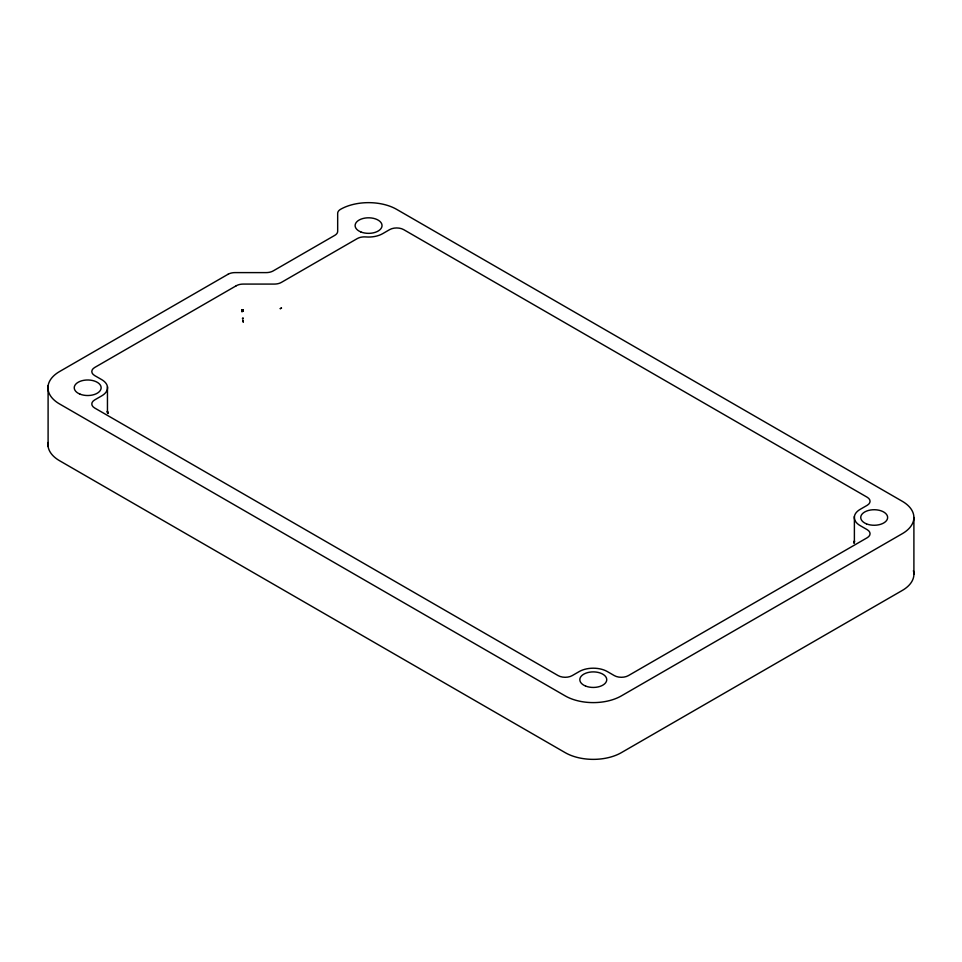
<?xml version="1.0" encoding="UTF-8"?>
<svg xmlns="http://www.w3.org/2000/svg" width="962" height="962" viewBox="0 0 962 962"><rect width="100%" height="100%" fill="white"/><g stroke="black" fill="none" stroke-linecap="round" stroke-linejoin="round"><path stroke-width="1.44" d="M243.266 321.128L242.737 319.817L243.266 322.246L243.266 321.236M854.268 542.075L854.388 540.812M853.907 543.302L854.521 541.281L853.943 542.364M107.9 412.626L107.323 411.544L107.948 413.564L107.455 411.075M913.9 517.496L913.9 574.254M854.388 516.486L854.388 542.821M107.455 386.748L107.455 413.083M48.1 385.75L48.1 446.512M913.407 570.67A39.719 22.932 0 0 1 902.26 590.464L621.368 752.645A39.719 22.932 0 0 1 565.187 752.645L59.584 460.726A39.719 22.932 0 0 1 48.1 442.52M243.266 318.29L242.496 318.326L243.266 318.29M243.266 311.195L241.811 311.592L243.266 311.195M228.018 274.29L59.584 371.536A39.719 22.932 0 0 0 59.584 403.968L565.187 695.887A39.719 22.932 0 0 0 621.368 695.887L902.26 533.706A39.719 22.932 0 0 0 902.26 501.274L396.657 209.367A39.731 22.932 0 0 0 340.608 209.283A9.933 5.736 0 0 0 337.674 213.36L337.674 231.313A9.933 5.736 0 0 1 334.764 235.365L273.16 270.935A9.933 5.736 0 0 1 266.137 272.607L235.041 272.607A9.933 5.736 0 0 0 228.018 274.29M236.243 285.762L94.697 367.484A9.933 5.736 0 0 0 94.697 375.589L101.719 379.641A19.865 11.472 0 0 1 101.719 395.863L94.697 399.915A9.933 5.736 0 0 0 94.697 408.02L558.164 675.613A9.933 5.736 0 0 0 572.21 675.613L579.232 671.56A19.865 11.472 0 0 1 607.323 671.56L614.345 675.613A9.933 5.736 0 0 0 628.39 675.613L867.159 537.758A9.933 5.736 0 0 0 867.159 529.653L860.136 525.601A19.865 11.472 0 0 1 860.136 509.379L867.159 505.327A9.933 5.736 0 0 0 867.159 497.222L403.679 229.629A9.933 5.736 0 0 0 389.634 229.629L382.611 233.694A19.865 11.472 0 0 1 365.752 236.929A9.933 5.736 0 0 0 357.335 238.552L281.385 282.395A9.933 5.736 0 0 1 274.362 284.079L243.266 284.079A9.933 5.736 0 0 0 236.243 285.762M281.481 308.044L280.279 308.634L281.481 308.044M243.266 309.752L241.739 309.968L243.266 309.752M585.557 686.038A13.468 7.78 0 0 0 606.697 680.338A13.468 7.78 0 0 0 587.59 672.618A13.468 7.78 0 0 0 585.557 686.038M79.954 394.119A13.468 7.78 0 0 0 101.094 388.432A13.468 7.78 0 0 0 81.986 380.712A13.468 7.78 0 0 0 79.954 394.119M360.846 231.95A13.468 7.78 0 0 0 381.986 226.262A13.468 7.78 0 0 0 362.878 218.53A13.468 7.78 0 0 0 360.846 231.95M866.449 523.857A13.468 7.78 0 0 0 887.589 518.169A13.468 7.78 0 0 0 868.482 510.449A13.468 7.78 0 0 0 866.449 523.857"/></g></svg>
